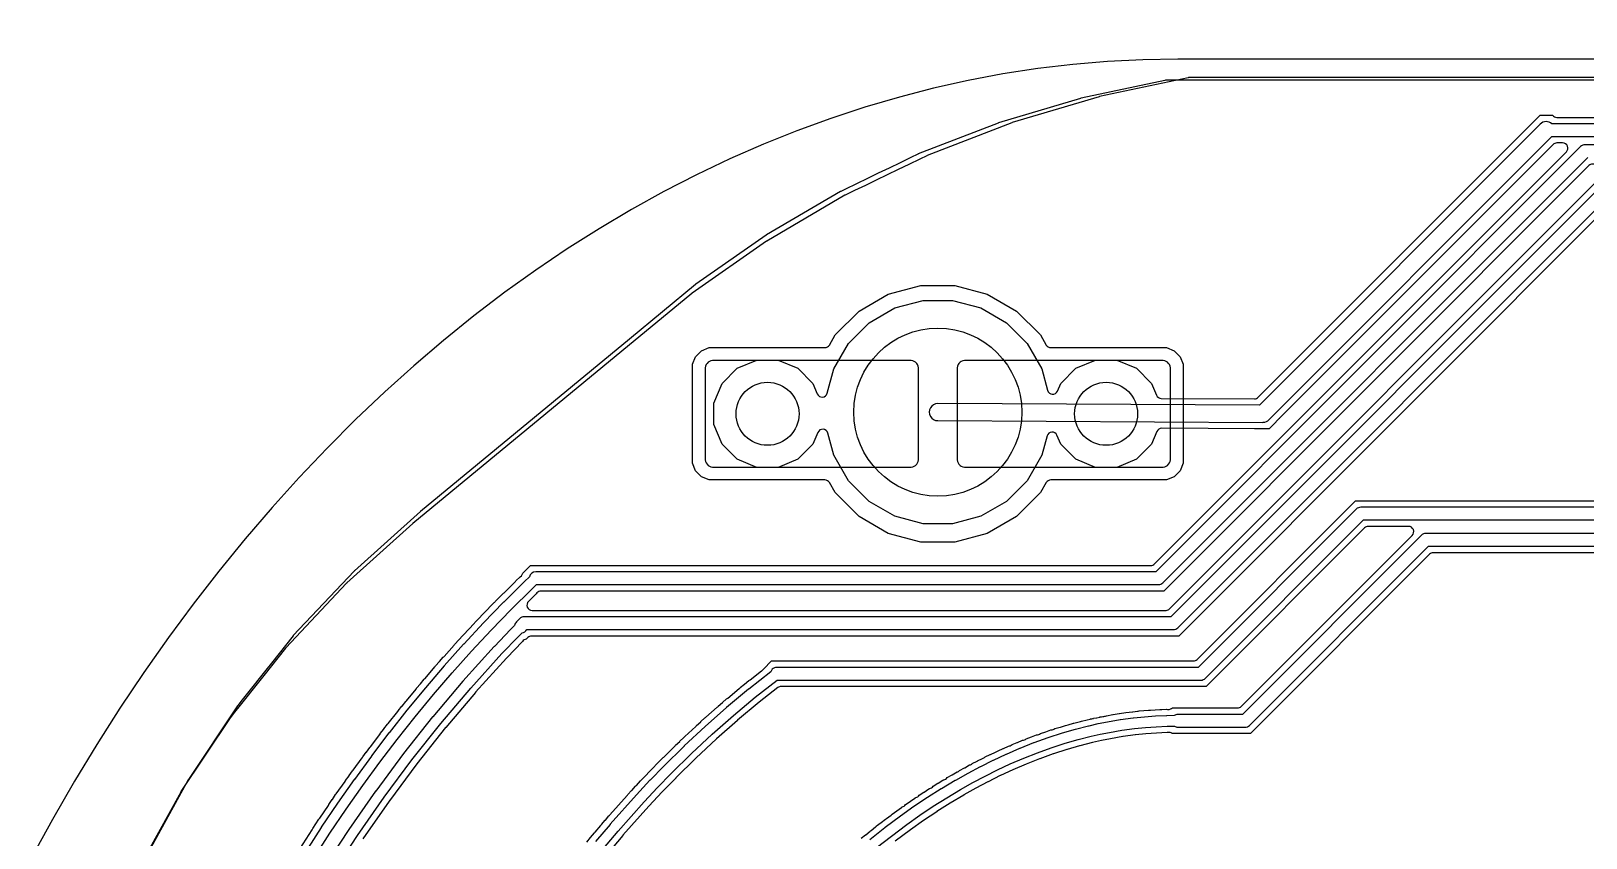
# Model space of a CAD drawing. Header units: millimetres. Extents: x -2 to 198, y 1 to 114.
# Drawn here: x 4.83 to 41.86, y 76.38 to 95.58 of the extents above; entities that cross this region are included whole.
import ezdxf

# ---------------------------------------------------------------- set-up
doc = ezdxf.new("R2010")
doc.units = ezdxf.units.MM

msp = doc.modelspace()

# ---------------------------------------------------------------- linework, layer by layer
at = {"layer": '16_copper'}
for points in [[(157.817, 93.514), (94.376, 93.514), (93.826, 94.064), (93.826, 95.053, 0.985666), (93.425, 95.508), (93.392, 95.475, 0.405782), (93.419, 95.053), (93.419, 93.992), (92.804, 93.377), (41.054, 93.377, 0.394851), (40.777, 93.368), (34.085, 86.677), (26.428, 86.716, 1), (26.426, 86.31), (34.168, 86.27), (34.179, 86.271, 0.186646), (34.313, 86.329), (41.055, 93.072), (92.868, 93.072, 0.198912), (92.975, 93.117), (93.587, 93.728), (94.148, 93.167, 0.198912), (94.291, 93.107), (157.733, 93.107)], [(87.49, 94.411), (31.86, 94.411, 0.052526), (31.834, 94.408), (29.838, 93.983, 0.019978), (29.829, 93.981), (27.873, 93.397, 0.019978), (27.864, 93.394), (25.961, 92.657, 0.01998), (25.952, 92.653), (25.786, 92.573), (25.786, 92.573), (25.786, 92.573), (25.527, 92.448), (25.527, 92.448), (25.527, 92.448), (25.268, 92.323), (25.268, 92.323), (25.268, 92.323), (25.009, 92.198), (25.009, 92.198), (25.009, 92.198), (24.75, 92.073), (24.75, 92.073), (24.75, 92.073), (24.491, 91.948), (24.491, 91.948), (24.491, 91.948), (24.232, 91.823), (24.232, 91.823), (24.232, 91.823), (24.114, 91.766, 0.019977), (24.106, 91.761), (22.345, 90.731, 0.019979), (22.336, 90.725), (20.663, 89.557, 0.019978), (20.655, 89.551), (19.08, 88.253, 0.000049), (19.08, 88.253), (14.105, 84.151, 0.010473), (14.102, 84.148), (12.531, 82.738, 0.02095), (12.523, 82.731), (11.076, 81.194, 0.020949), (11.069, 81.186), (10.553, 80.538), (10.553, 80.538), (10.553, 80.538), (10.454, 80.413), (10.454, 80.413), (10.454, 80.413), (9.957, 79.788), (9.957, 79.788), (9.957, 79.788), (9.857, 79.663), (9.857, 79.663), (9.857, 79.663), (9.755, 79.534, 0.020954), (9.749, 79.526), (8.578, 77.77, 0.020948), (8.572, 77.761), (7.553, 75.912, 0.017061)], [(10.953, 75.68), (11.526, 76.576, 0.056983), (11.538, 76.602), (11.613, 76.713, 0.006615), (11.615, 76.716), (11.687, 76.828, 0.059408), (11.706, 76.85), (11.913, 77.155, 0.045155), (11.924, 77.176), (12.005, 77.291, 0.00452), (12.006, 77.293), (12.085, 77.41, 0.04458), (12.1, 77.427), (12.311, 77.726, 0.045723), (12.322, 77.747), (12.406, 77.86, 0.004596), (12.407, 77.862), (12.488, 77.978, 0.045258), (12.504, 77.994), (12.718, 78.287, 0.046498), (12.73, 78.308), (12.815, 78.419, 0.004685), (12.816, 78.421), (12.899, 78.535, 0.045981), (12.915, 78.551), (13.135, 78.84, 0.047386), (13.147, 78.861), (13.234, 78.97, 0.004797), (13.236, 78.972), (13.321, 79.084, 0.046811), (13.337, 79.101), (13.563, 79.385, 0.048223), (13.576, 79.406), (13.664, 79.514, 0.004893), (13.666, 79.516), (13.753, 79.625, 0.047691), (13.77, 79.642), (14.001, 79.922, 0.049122), (14.014, 79.943), (14.105, 80.048, 0.005004), (14.106, 80.05), (14.195, 80.158, 0.048656), (14.213, 80.174), (14.45, 80.451, 0.050082), (14.465, 80.472), (14.557, 80.575, 0.005125), (14.558, 80.577), (14.649, 80.683, 0.049586), (14.667, 80.699), (14.911, 80.971, 0.050902), (14.926, 80.992), (15.02, 81.093, 0.005234), (15.021, 81.095), (15.114, 81.198, 0.050514), (15.133, 81.214), (15.382, 81.481, 0.051933), (15.398, 81.503), (15.493, 81.601, 0.005358), (15.495, 81.603), (15.589, 81.703, 0.051504), (15.609, 81.72), (15.864, 81.981, 0.052973), (15.881, 82.003), (15.978, 82.098, 0.005498), (15.98, 82.1), (16.075, 82.199, 0.052548), (16.096, 82.215), (16.362, 82.476, 0.053898), (16.379, 82.497), (16.478, 82.59, 0.005095), (16.48, 82.592), (16.509, 82.62, 0.127627), (16.543, 82.683), (16.724, 82.864), (31.503, 82.864, 0.198912), (31.591, 82.901), (41.397, 92.706, 0.668179), (41.308, 92.92), (41.17, 92.92, 0.198912), (41.082, 92.883), (34.56, 86.361, 0.02799), (34.551, 86.351), (34.42, 86.221, 0.00129), (34.419, 86.221), (34.316, 86.117), (34.168, 86.117, 0.001294), (34.168, 86.117), (33.984, 86.117, 0.029332), (33.97, 86.118), (31.761, 86.13, 0.304762), (31.645, 86.053), (31.519, 85.749), (31.16, 85.39), (30.69, 85.196), (30.182, 85.196), (29.712, 85.39), (29.353, 85.749), (29.265, 85.961, 0.716599), (29.029, 85.946), (28.906, 85.486), (28.556, 84.879), (28.061, 84.384), (27.454, 84.034), (26.777, 83.853), (26.077, 83.853), (25.4, 84.034), (24.793, 84.384), (24.298, 84.879), (23.948, 85.486), (23.806, 86.014, 0.71659), (23.57, 86.03), (23.454, 85.749), (23.095, 85.39), (22.625, 85.196), (22.117, 85.196), (21.647, 85.39), (21.288, 85.749), (21.094, 86.219), (21.094, 86.727), (21.288, 87.197), (21.647, 87.556), (22.117, 87.75), (22.625, 87.75), (23.095, 87.556), (23.454, 87.197), (23.557, 86.947, 0.71659), (23.793, 86.963), (23.948, 87.54), (24.298, 88.147), (24.793, 88.642), (25.4, 88.992), (26.077, 89.173), (26.777, 89.173), (27.454, 88.992), (28.061, 88.642), (28.556, 88.147), (28.906, 87.54), (29.042, 87.032, 0.71659), (29.278, 87.016), (29.353, 87.197), (29.712, 87.556), (30.182, 87.75), (30.69, 87.75), (31.16, 87.556), (31.519, 87.197), (31.634, 86.918, 0.301936), (31.749, 86.841), (33.97, 86.83, 0.200258), (34.059, 86.866), (40.773, 93.58), (41.068, 93.58, 0.240628), (41.17, 93.529), (89.64, 93.529, 0.668185)], [(93.323, 92.876), (41.845, 92.876, 0.198912), (41.737, 92.831), (31.618, 82.712), (16.851, 82.712, 0.35292), (16.702, 82.592), (16.586, 82.482, 0.005614), (16.584, 82.48), (16.088, 81.993, 0.005489), (16.086, 81.991), (15.605, 81.497, 0.005358), (15.604, 81.496), (15.134, 80.992, 0.005225), (15.132, 80.99), (14.673, 80.477, 0.005125), (14.671, 80.475), (14.223, 79.952, 0.004999), (14.221, 79.95), (13.784, 79.42, 0.004893), (13.783, 79.418), (13.356, 78.879, 0.004784), (13.354, 78.877), (12.938, 78.33, 0.00468), (12.937, 78.328), (12.531, 77.773, 0.004586), (12.529, 77.771), (12.131, 77.206, 0.00452), (12.13, 77.204), (11.742, 76.632, 0.006601), (11.741, 76.629), (10.996, 75.464, 0.008533)], [(11.207, 75.331), (11.95, 76.493), (12.336, 77.063), (12.733, 77.626), (13.138, 78.179), (13.553, 78.725), (13.978, 79.262), (14.414, 79.79), (14.86, 80.311), (15.318, 80.822), (15.785, 81.324), (16.264, 81.816), (16.758, 82.301), (16.871, 82.407), (31.681, 82.407, 0.198912), (31.789, 82.452), (41.908, 92.571)], [(42.693, 92.36), (31.975, 81.642), (16.575, 81.642, 0.198912), (16.468, 81.598), (16.39, 81.52, 0.154475), (16.348, 81.439), (16.25, 81.339, 0.004433), (16.248, 81.338), (15.865, 80.936, 0.006497), (15.862, 80.934), (15.116, 80.112, 0.008398), (15.113, 80.109), (14.396, 79.262, 0.00811), (14.393, 79.259), (13.703, 78.39, 0.007805), (13.701, 78.386), (13.038, 77.496, 0.007527), (13.036, 77.493), (12.4, 76.582, 0.007291), (12.398, 76.579), (11.789, 75.651, 0.007064)], [(11.999, 75.515), (12.606, 76.441), (13.24, 77.348), (13.9, 78.236), (14.588, 79.102), (15.303, 79.945), (16.046, 80.765), (16.428, 81.164), (16.527, 81.264, 0.226317), (16.639, 81.337), (32.038, 81.337, 0.198912), (32.146, 81.382), (42.864, 92.1)], [(42.89, 91.911), (32.164, 81.185), (16.753, 81.185, 0.198912), (16.665, 81.148), (16.623, 81.107, 0.197661), (16.537, 81.057), (16.159, 80.662, 0.006501), (16.157, 80.66), (15.419, 79.847, 0.008398), (15.416, 79.843), (14.707, 79.007, 0.00811), (14.704, 79.004), (14.022, 78.144, 0.007805), (14.02, 78.141), (13.364, 77.26, 0.007527), (13.362, 77.257), (12.733, 76.357, 0.007291)], [(18.064, 76.279), (18.155, 76.387, 0.004665), (18.157, 76.388), (18.246, 76.498, 0.045748), (18.262, 76.513), (18.402, 76.679, 0.056788), (18.418, 76.703), (18.507, 76.803, 0.006558), (18.509, 76.806), (18.595, 76.907, 0.059247), (18.617, 76.927), (19.027, 77.388, 0.056443), (19.044, 77.411), (19.135, 77.509, 0.006419), (19.138, 77.511), (19.226, 77.611, 0.058843), (19.249, 77.63), (19.349, 77.736, 0.044103), (19.362, 77.754), (19.461, 77.856, 0.004394), (19.462, 77.857), (19.56, 77.961, 0.043548), (19.576, 77.975), (19.677, 78.079, 0.053079), (19.694, 78.1), (19.791, 78.196, 0.005524), (19.793, 78.198), (19.888, 78.296, 0.052714), (19.909, 78.312), (20.163, 78.563, 0.057312), (20.182, 78.586), (20.279, 78.677, 0.006746), (20.282, 78.679), (20.376, 78.773, 0.059779), (20.4, 78.79), (20.662, 79.035, 0.057991), (20.681, 79.058), (20.781, 79.145, 0.007), (20.783, 79.148), (20.88, 79.238, 0.060559), (20.905, 79.255), (21.174, 79.492, 0.058669), (21.194, 79.515), (21.295, 79.6, 0.00727), (21.298, 79.602), (21.397, 79.689, 0.061329), (21.423, 79.706), (21.699, 79.935, 0.059212), (21.72, 79.958), (21.823, 80.039, 0.007463), (21.826, 80.042), (21.927, 80.126, 0.061894), (21.954, 80.141), (22.227, 80.355, 0.11994), (22.274, 80.398), (22.468, 80.592), (32.513, 80.592, 0.198912), (32.601, 80.628), (36.376, 84.403), (88.082, 84.403)], [(87.956, 84.25), (36.502, 84.25, 0.198912), (36.394, 84.206), (32.628, 80.439), (22.594, 80.439, 0.205414), (22.484, 80.392), (22.465, 80.368, 0.061933), (22.447, 80.334), (21.922, 79.923, 0.007463), (21.919, 79.92), (21.397, 79.486, 0.007261), (21.395, 79.484), (20.886, 79.035, 0.007), (20.883, 79.033), (20.387, 78.569, 0.006728), (20.385, 78.567), (19.901, 78.091, 0.005507), (19.899, 78.089), (19.572, 77.752, 0.004394), (19.571, 77.751), (19.25, 77.408, 0.006402), (19.248, 77.406), (18.624, 76.706, 0.006544), (18.622, 76.703), (18.274, 76.291, 0.004652)], [(18.466, 76.131), (18.812, 76.541), (19.434, 77.239), (19.752, 77.579), (20.078, 77.913), (20.559, 78.388), (21.052, 78.849), (21.559, 79.295), (22.078, 79.727), (22.598, 80.135), (32.691, 80.135, 0.198912), (32.799, 80.179), (36.565, 83.946), (87.893, 83.946)], [(24.601, 76.372), (24.707, 76.455, 0.006427), (24.709, 76.457), (24.812, 76.542, 0.058855), (24.837, 76.557), (24.946, 76.643, 0.057183), (24.967, 76.664), (25.074, 76.743, 0.006701), (25.076, 76.745), (25.181, 76.828, 0.05968), (25.207, 76.842), (25.318, 76.925, 0.056407), (25.339, 76.945), (25.449, 77.023, 0.006395), (25.451, 77.024), (25.558, 77.104), (25.559, 77.104), (25.566, 77.108), (25.575, 77.112), (25.58, 77.116, 0.180607), (25.658, 77.175), (25.77, 77.249, 0.00609), (25.773, 77.251), (25.883, 77.329), (25.89, 77.332), (25.898, 77.336), (25.903, 77.339, 0.1811), (25.984, 77.396), (26.097, 77.468, 0.006333), (26.1, 77.47), (26.211, 77.544), (26.211, 77.544), (26.219, 77.548), (26.227, 77.551), (26.232, 77.555, 0.182191), (26.315, 77.61), (26.429, 77.679, 0.006592), (26.432, 77.681), (26.545, 77.752), (26.545, 77.752), (26.553, 77.755), (26.562, 77.759), (26.567, 77.762, 0.181762), (26.651, 77.815), (26.767, 77.881, 0.006388), (26.77, 77.882), (26.885, 77.951, 0.138205), (26.947, 77.986), (27.066, 78.049, 0.006221), (27.068, 78.05), (27.185, 78.116, 0.138355), (27.248, 78.15), (27.368, 78.209, 0.00648), (27.371, 78.211), (27.489, 78.273, 0.140667), (27.554, 78.306), (27.675, 78.362, 0.006762), (27.678, 78.363), (27.797, 78.423, 0.143668), (27.864, 78.454), (27.986, 78.506, 0.00723), (27.989, 78.508), (28.109, 78.564, 0.177589), (28.196, 78.601), (28.318, 78.649, 0.007646), (28.322, 78.651), (28.442, 78.703, 0.179953), (28.532, 78.738), (28.655, 78.782, 0.00788), (28.659, 78.784), (28.78, 78.832, 0.181556), (28.872, 78.865), (28.996, 78.905, 0.0081), (29, 78.906), (29.122, 78.95, 0.182052), (29.215, 78.98), (29.341, 79.016, 0.00799), (29.345, 79.017), (29.469, 79.057, 0.129899), (29.533, 79.075), (29.66, 79.108, 0.007846), (29.664, 79.109), (29.79, 79.145, 0.125435), (29.852, 79.16), (29.982, 79.189, 0.004993), (29.985, 79.19), (30.056, 79.208), (30.059, 79.209), (30.062, 79.21, 0.105286), (30.122, 79.225), (30.131, 79.225, 0.011767), (30.138, 79.226), (30.21, 79.24), (30.211, 79.241), (30.213, 79.241), (30.284, 79.257), (30.287, 79.258), (30.291, 79.259, 0.113001), (30.355, 79.273), (30.359, 79.273, 0.1529), (30.442, 79.287), (30.599, 79.318, 0.01217), (30.605, 79.319), (30.75, 79.339, 0.00856), (30.754, 79.34), (30.904, 79.365), (30.904, 79.365), (31.064, 79.381, 0.008025), (31.068, 79.382), (31.179, 79.397, 0.080138), (31.221, 79.401), (31.333, 79.409, 0.007347), (31.337, 79.409), (31.448, 79.421, 0.082526), (31.491, 79.424), (31.603, 79.429, 0.007294), (31.606, 79.429), (31.718, 79.437, 0.083016), (31.761, 79.439), (31.873, 79.44, 0.166472), (31.961, 79.446), (31.971, 79.448, 0.088234), (32.017, 79.472), (33.566, 79.472, 0.198912), (33.655, 79.508), (37.726, 83.58, 0.668179), (37.638, 83.793), (36.68, 83.793, 0.198912), (36.592, 83.757), (32.817, 79.982), (22.694, 79.982, 0.16759), (22.617, 79.956), (22.175, 79.61, 0.007463), (22.172, 79.607), (21.659, 79.181, 0.007261), (21.657, 79.178), (21.156, 78.737, 0.007), (21.154, 78.735), (20.666, 78.279, 0.006728), (20.663, 78.276), (20.187, 77.807, 0.005511), (20.185, 77.805), (19.864, 77.474, 0.004385), (19.862, 77.473), (19.547, 77.137, 0.006406), (19.545, 77.135), (18.928, 76.442, 0.006544), (18.926, 76.44), (18.584, 76.034, 0.004652)], [(86.341, 83.625), (38.05, 83.625, 0.198912), (37.942, 83.58), (33.681, 79.319), (32.145, 79.319, 0.15664), (32.056, 79.291), (31.881, 79.288, 0.007216), (31.877, 79.288), (31.615, 79.277, 0.007294), (31.612, 79.276), (31.35, 79.257, 0.007353), (31.346, 79.257), (31.086, 79.23, 0.008019), (31.082, 79.23), (30.777, 79.189, 0.00856), (30.773, 79.188), (30.47, 79.137, 0.007259), (30.467, 79.136), (30.244, 79.092, 0.005929), (30.242, 79.091), (30.02, 79.042, 0.006851), (30.017, 79.041), (29.704, 78.961, 0.007846), (29.7, 78.96), (29.389, 78.871, 0.007984), (29.385, 78.87), (29.049, 78.762, 0.008094), (29.045, 78.76), (28.712, 78.641, 0.007874), (28.709, 78.64), (28.38, 78.51, 0.007646), (28.376, 78.508), (28.051, 78.369, 0.00723), (28.048, 78.367), (27.744, 78.226, 0.006757), (27.741, 78.225), (27.441, 78.075, 0.00648), (27.438, 78.074), (27.142, 77.916, 0.006209), (27.139, 77.915), (26.847, 77.75, 0.00638), (26.844, 77.749), (26.512, 77.551, 0.006583), (26.509, 77.549), (26.183, 77.342, 0.006328), (26.18, 77.34), (25.859, 77.125, 0.006087), (25.857, 77.124), (25.541, 76.901, 0.006395), (25.538, 76.899), (25.169, 76.624, 0.006688), (25.166, 76.622), (24.805, 76.338, 0.006427)], [(24.961, 76.142), (25.32, 76.425), (25.686, 76.698), (25.999, 76.919), (26.318, 77.132), (26.642, 77.337), (26.971, 77.533), (27.26, 77.696), (27.554, 77.852), (27.851, 78), (28.152, 78.14), (28.473, 78.278), (28.798, 78.406), (29.127, 78.524), (29.46, 78.631), (29.767, 78.72), (30.077, 78.798), (30.295, 78.847), (30.514, 78.891), (30.813, 78.941), (31.113, 78.982), (31.37, 79.008), (31.628, 79.027), (31.886, 79.038), (32.061, 79.041, 0.147953), (32.145, 79.014), (33.744, 79.014, 0.198912), (33.852, 79.059), (38.113, 83.32), (86.278, 83.32)], [(58.749, 83.167), (38.228, 83.167, 0.198912), (38.139, 83.131), (33.871, 78.862), (32.016, 78.862, 0.060405), (31.99, 78.876), (31.984, 78.879, 0.174139), (31.889, 78.886), (31.638, 78.875, 0.007294), (31.635, 78.875), (31.385, 78.856, 0.007353), (31.381, 78.856), (31.133, 78.831, 0.008019), (31.129, 78.83), (30.838, 78.791, 0.00856), (30.834, 78.79), (30.543, 78.741, 0.007265), (30.54, 78.74), (30.328, 78.698, 0.005917), (30.325, 78.698), (30.114, 78.65, 0.006857), (30.111, 78.649), (29.809, 78.573, 0.00784), (29.805, 78.572), (29.507, 78.486, 0.00799), (29.503, 78.485), (29.179, 78.381, 0.008094), (29.175, 78.379), (28.854, 78.264, 0.007874), (28.85, 78.263), (28.533, 78.138, 0.007646), (28.529, 78.136), (28.216, 78.001, 0.00723), (28.212, 78), (27.918, 77.863, 0.006757), (27.915, 77.862), (27.625, 77.717, 0.00648), (27.622, 77.716), (27.335, 77.563, 0.006204), (27.332, 77.562), (27.049, 77.402, 0.006385), (27.046, 77.401), (26.723, 77.208, 0.006583), (26.72, 77.206), (26.402, 77.005, 0.006333), (26.4, 77.003), (26.087, 76.794, 0.006082), (26.084, 76.792), (25.777, 76.575, 0.006395), (25.774, 76.573), (25.414, 76.305, 0.006688)]]:
    msp.add_lwpolyline(points, format="xyb", dxfattribs=at)
msp.add_lwpolyline([(31.867, 81.795, 0.185346), (31.948, 81.831), (42.322, 92.205, 0.668179), (42.234, 92.418), (42.023, 92.418, 0.198912), (41.934, 92.382), (31.807, 82.255), (16.981, 82.255, 0.055987), (16.953, 82.252), (16.949, 82.25, 0.194218), (16.863, 82.19), (16.678, 82.009, 0.67129), (16.766, 81.795), (31.86, 81.795)], format="xyb", close=True, dxfattribs=at)
at = {"layer": '1_copper'}
msp.add_lwpolyline([(87.312, 94.474), (32.412, 94.474, 0.052526), (32.386, 94.471), (30.275, 94.022, 0.019978), (30.266, 94.019), (28.198, 93.403, 0.019978), (28.188, 93.399), (26.177, 92.62, 0.01998), (26.167, 92.616), (25.997, 92.534), (25.997, 92.534), (25.997, 92.534), (25.738, 92.409), (25.738, 92.409), (25.738, 92.409), (25.479, 92.284), (25.479, 92.284), (25.479, 92.284), (25.22, 92.159), (25.22, 92.159), (25.22, 92.159), (24.961, 92.034), (24.961, 92.034), (24.961, 92.034), (24.702, 91.909), (24.702, 91.909), (24.702, 91.909), (24.443, 91.784), (24.443, 91.784), (24.443, 91.784), (24.224, 91.678, 0.019977), (24.215, 91.673), (22.353, 90.583, 0.019979), (22.345, 90.578), (20.575, 89.343, 0.019978), (20.568, 89.337), (18.902, 87.964, 0.000049), (18.902, 87.964), (13.927, 83.862, 0.010473), (13.924, 83.859), (12.353, 82.449, 0.02095), (12.345, 82.442), (10.898, 80.905, 0.020949), (10.891, 80.897), (10.375, 80.249), (10.375, 80.249), (10.375, 80.249), (10.276, 80.124), (10.276, 80.124), (10.276, 80.124), (9.779, 79.499), (9.779, 79.499), (9.779, 79.499), (9.679, 79.374), (9.679, 79.374), (9.679, 79.374), (9.577, 79.245, 0.020954), (9.571, 79.237), (8.4, 77.481, 0.020948), (8.394, 77.472), (7.375, 75.623, 0.017061)], format="xyb", dxfattribs=at)
msp.add_lwpolyline([(26.025, 83.418), (25.248, 83.626), (24.551, 84.029), (23.983, 84.597), (23.845, 84.836, 0.267949), (23.737, 84.898), (20.979, 84.898), (20.797, 84.974), (20.658, 85.113), (20.582, 85.295), (20.582, 87.651), (20.658, 87.833), (20.797, 87.972), (20.979, 88.048), (23.737, 88.048, 0.267949), (23.845, 88.11), (23.983, 88.349), (24.551, 88.917), (25.248, 89.32), (26.025, 89.528), (26.829, 89.528), (27.606, 89.32), (28.303, 88.917), (28.871, 88.349), (29.009, 88.11, 0.267949), (29.117, 88.048), (31.875, 88.048), (32.057, 87.972), (32.196, 87.833), (32.272, 87.651), (32.272, 85.295), (32.196, 85.113), (32.057, 84.974), (31.875, 84.898), (29.117, 84.898, 0.267949), (29.009, 84.836), (28.871, 84.597), (28.303, 84.029), (27.606, 83.626), (26.829, 83.418)], format="xyb", close=True, dxfattribs=at)
for points in [[(25.832, 85.21), (25.867, 85.225), (25.898, 85.246), (25.924, 85.272), (25.945, 85.303), (25.96, 85.338), (25.967, 85.375), (25.967, 87.571), (25.96, 87.608), (25.945, 87.643), (25.924, 87.674), (25.898, 87.7), (25.867, 87.721), (25.832, 87.736), (25.795, 87.743), (21.059, 87.743), (21.022, 87.736), (20.987, 87.721), (20.956, 87.7), (20.93, 87.674), (20.909, 87.643), (20.894, 87.608), (20.887, 87.571), (20.887, 85.375), (20.894, 85.338), (20.909, 85.303), (20.93, 85.272), (20.956, 85.246), (20.987, 85.225), (21.022, 85.21), (21.059, 85.203), (25.795, 85.203)], [(31.832, 85.21), (31.867, 85.225), (31.898, 85.246), (31.924, 85.272), (31.945, 85.303), (31.96, 85.338), (31.967, 85.375), (31.967, 87.571), (31.96, 87.608), (31.945, 87.643), (31.924, 87.674), (31.898, 87.7), (31.867, 87.721), (31.832, 87.736), (31.795, 87.743), (27.059, 87.743), (27.022, 87.736), (26.987, 87.721), (26.956, 87.7), (26.93, 87.674), (26.909, 87.643), (26.894, 87.608), (26.887, 87.571), (26.887, 85.375), (26.894, 85.338), (26.909, 85.303), (26.93, 85.272), (26.956, 85.246), (26.987, 85.225), (27.022, 85.21), (27.059, 85.203), (31.795, 85.203)]]:
    msp.add_lwpolyline(points, close=True, dxfattribs=at)
at = {"layer": 'drills_PTH'}
for centre, radius in [((26.427, 86.513), 2), ((22.371, 86.473), 0.75), ((30.436, 86.473), 0.75)]:
    msp.add_circle(centre, radius, dxfattribs=at)
at = {"layer": 'outline'}
msp.add_lwpolyline([(87.033, 94.915), (32.145, 94.915), (31.308, 94.901), (30.472, 94.859), (29.639, 94.788), (28.808, 94.689), (27.976, 94.561), (27.148, 94.405), (26.326, 94.222), (25.511, 94.012), (24.689, 93.771), (23.876, 93.504), (23.071, 93.21), (22.276, 92.892), (21.473, 92.54), (20.681, 92.163), (19.901, 91.762), (19.134, 91.338), (18.358, 90.878), (17.597, 90.396), (16.85, 89.891), (16.117, 89.365), (15.377, 88.803), (14.654, 88.219), (13.947, 87.616), (13.255, 86.995), (12.559, 86.334), (11.88, 85.655), (11.219, 84.96), (10.575, 84.247), (9.929, 83.496), (9.302, 82.728), (8.693, 81.946), (8.103, 81.149), (7.514, 80.313), (6.944, 79.464), (6.394, 78.602), (5.863, 77.729), (5.337, 76.819), (4.831, 75.898)], dxfattribs=at)

doc.saveas('drawing.dxf')
